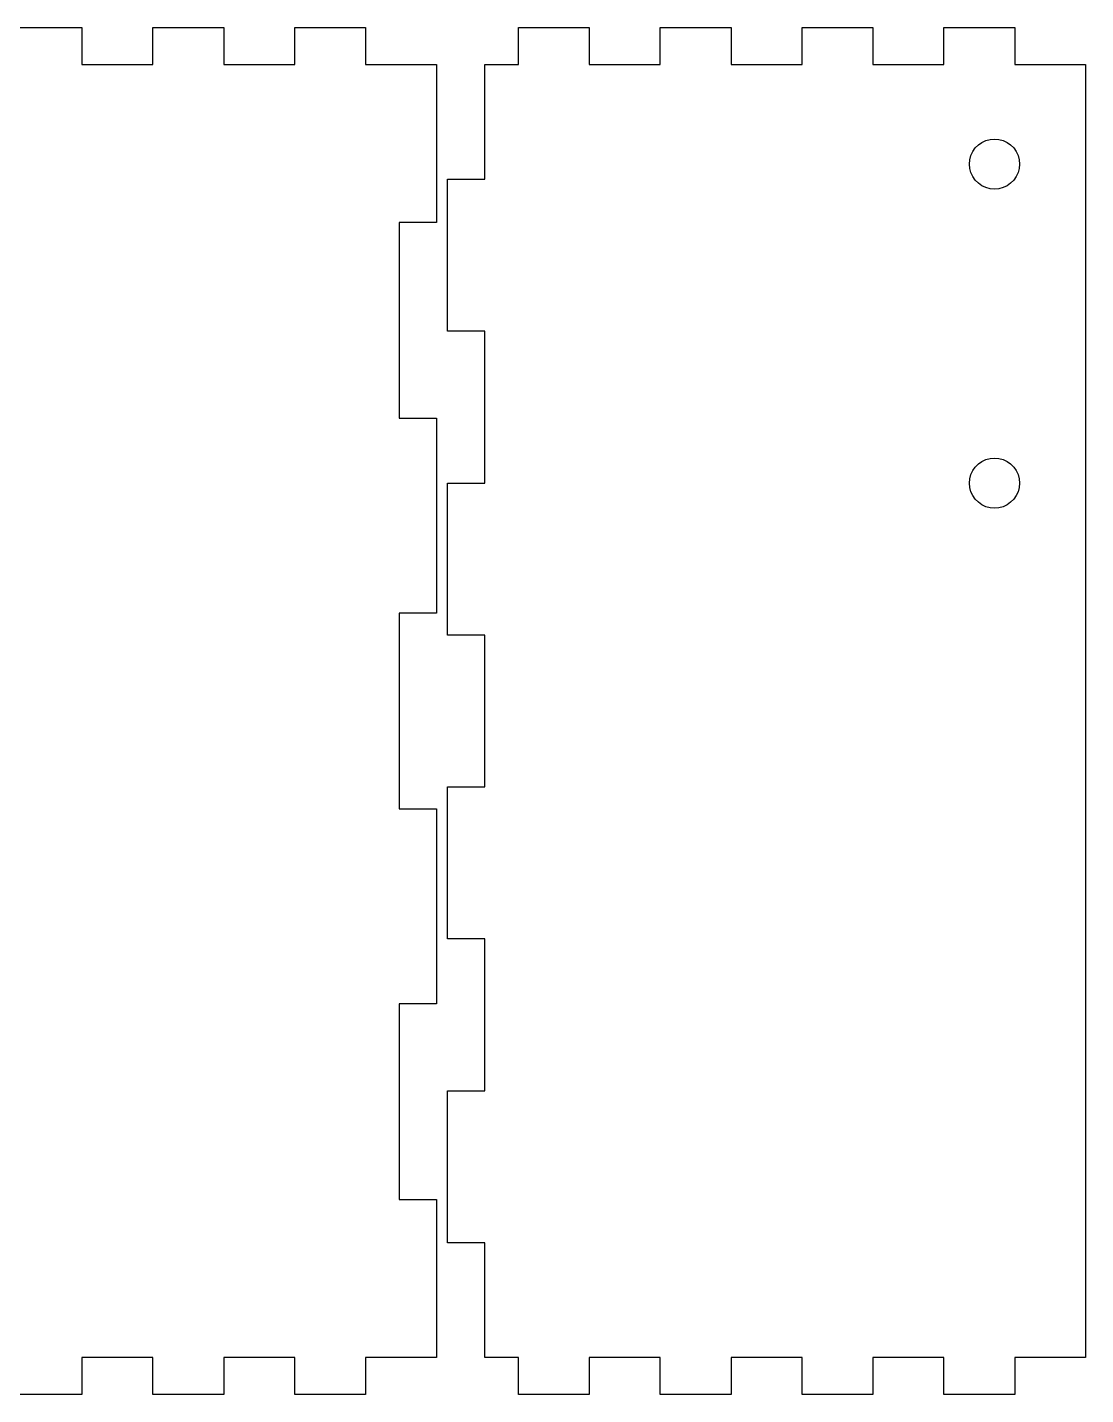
# Model space of a CAD drawing. Extents: x 18 to 594, y 19 to 433.
# Drawn here: x 361.7 to 593.8, y 18.8 to 318.8 of the extents above; entities that cross this region are included whole.
import ezdxf

# ---------------------------------------------------------------- set-up
doc = ezdxf.new("R2010")
doc.units = 0
doc.layers.get('0').update_dxf_attribs({"linetype": 'CONTINUOUS'})

msp = doc.modelspace()

# ---------------------------------------------------------------- linework, layer by layer
at = {"color": 7}
for points in [[(358.081109, 318.767787), (373.627108, 318.767787), (373.627108, 310.588787), (389.192107, 310.588787), (389.192107, 318.767787), (404.738106, 318.767787), (404.738106, 310.588787), (420.303113, 310.588787), (420.303113, 318.767787), (435.849099, 318.767787), (435.849099, 310.588787), (451.40911, 310.588787), (451.40911, 275.915786), (443.230113, 275.915786), (443.230113, 233.048787), (451.40911, 233.048787), (451.40911, 190.201787), (443.230113, 190.201787), (443.230113, 147.333801), (451.40911, 147.333801), (451.40911, 104.486795), (443.230113, 104.486795), (443.230113, 61.619779), (451.40911, 61.619779), (451.40911, 26.946775), (435.849099, 26.946775), (435.849099, 18.767778), (420.303113, 18.767778), (420.303113, 26.946775), (404.738106, 26.946775), (404.738106, 18.767778), (389.192107, 18.767778), (389.192107, 26.946775), (373.627108, 26.946775), (373.627108, 18.767778), (358.081109, 18.767778)], [(453.80577, 52.105786), (453.80577, 85.429796), (461.984767, 85.429796), (461.984767, 118.772799), (453.80577, 118.772799), (453.80577, 152.095793), (461.984767, 152.095793), (461.984767, 185.439787), (453.80577, 185.439787), (453.80577, 218.762786), (461.984767, 218.762786), (461.984767, 252.105787), (453.80577, 252.105787), (453.80577, 285.429788), (461.984767, 285.429788), (461.984767, 310.588787), (469.365782, 310.588787), (469.365782, 318.767787), (484.911767, 318.767787), (484.911767, 310.588787), (500.476774, 310.588787), (500.476774, 318.767787), (516.022788, 318.767787), (516.022788, 310.588787), (531.588782, 310.588787), (531.588782, 318.767787), (547.13378, 318.767787), (547.13378, 310.588787), (562.699775, 310.588787), (562.699775, 318.767787), (578.244772, 318.767787), (578.244772, 310.588787), (593.805772, 310.588787), (593.805772, 26.946775), (578.244772, 26.946775), (578.244772, 18.767778), (562.699775, 18.767778), (562.699775, 26.946775), (547.13378, 26.946775), (547.13378, 18.767778), (531.588782, 18.767778), (531.588782, 26.946775), (516.022788, 26.946775), (516.022788, 18.767778), (500.476774, 18.767778), (500.476774, 26.946775), (484.911767, 26.946775), (484.911767, 18.767778), (469.365782, 18.767778), (469.365782, 26.946775), (461.984767, 26.946775), (461.984767, 52.105786), (453.80577, 52.105786)], [(568.305781, 288.767788), (568.388782, 289.722786), (568.636771, 290.648788), (569.042776, 291.517787), (569.59277, 292.302788), (570.269765, 292.980787), (571.055782, 293.530788), (571.924773, 293.935788), (572.850772, 294.183788), (573.805784, 294.267788), (574.760767, 294.183788), (575.686767, 293.935788), (576.555785, 293.530788), (577.340786, 292.980787), (578.018769, 292.302788), (578.568764, 291.517787), (578.973781, 290.648788), (579.221769, 289.722786), (579.305787, 288.767788), (579.221769, 287.812788), (578.973781, 286.886785), (578.568764, 286.017787), (578.018769, 285.232785), (577.340786, 284.554786), (576.555785, 284.004786), (575.686767, 283.599786), (574.760767, 283.351786), (573.805784, 283.267788), (572.850772, 283.351786), (571.924773, 283.599786), (571.055782, 284.004786), (570.269765, 284.554786), (569.59277, 285.232785), (569.042776, 286.017787), (568.636771, 286.886785), (568.388782, 287.812788), (568.305781, 288.767788)], [(568.305781, 218.767787), (568.388782, 219.722787), (568.636771, 220.648787), (569.042776, 221.517786), (569.59277, 222.302787), (570.269765, 222.980786), (571.055782, 223.530787), (571.924773, 223.935787), (572.850772, 224.183787), (573.805784, 224.267787), (574.760767, 224.183787), (575.686767, 223.935787), (576.555785, 223.530787), (577.340786, 222.980786), (578.018769, 222.302787), (578.568764, 221.517786), (578.973781, 220.648787), (579.221769, 219.722787), (579.305787, 218.767787), (579.221769, 217.812787), (578.973781, 216.886787), (578.568764, 216.017785), (578.018769, 215.232787), (577.340786, 214.554788), (576.555785, 214.004787), (575.686767, 213.599787), (574.760767, 213.351787), (573.805784, 213.267787), (572.850772, 213.351787), (571.924773, 213.599787), (571.055782, 214.004787), (570.269765, 214.554788), (569.59277, 215.232787), (569.042776, 216.017785), (568.636771, 216.886787), (568.388782, 217.812787), (568.305781, 218.767787)]]:
    msp.add_lwpolyline(points, dxfattribs=at)

doc.saveas('drawing.dxf')
